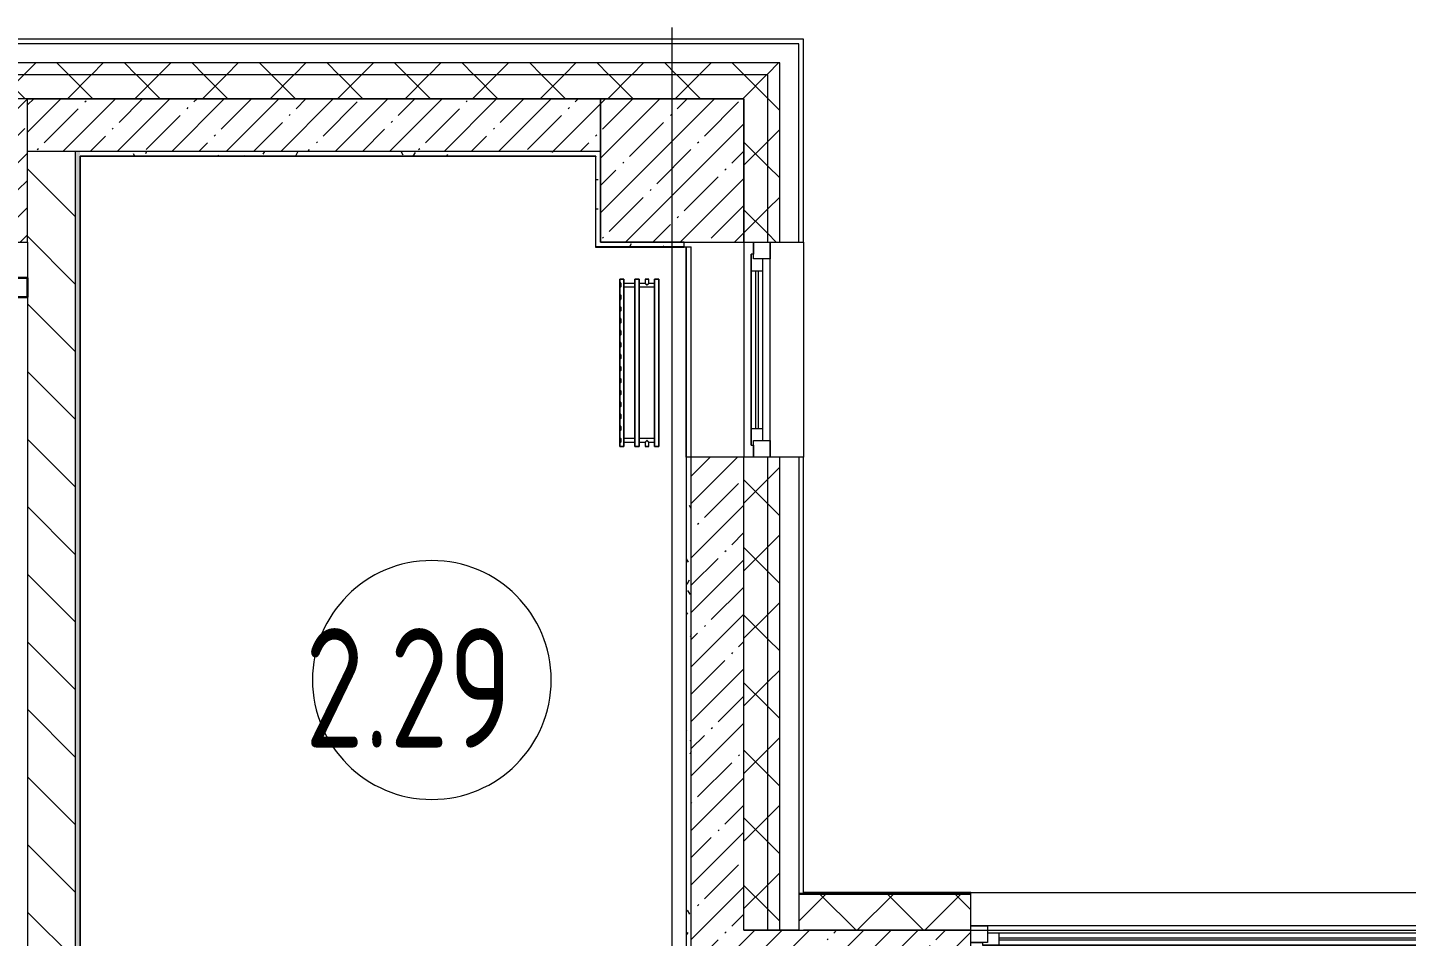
# Model space of a CAD drawing. Header units: millimetres. Extents: x -1113 to 415037, y -3642 to 354837.
# Drawn here: x 179382 to 185157, y 23594 to 27398 of the extents above; entities that cross this region are included whole.
import ezdxf

# ---------------------------------------------------------------- set-up
doc = ezdxf.new("R2010")
doc.units = ezdxf.units.MM
for name, color, linetype, lineweight in [('A-AREA-IDEN', 7, 'Continuous', 9), ('A-GLAZ', 7, 'Continuous', 9), ('A-GLAZ-1', 7, 'Continuous', 5), ('A-WALL', 7, 'Continuous', 5), ('A-WALL-2', 7, 'Continuous', 30), ('I-WALL', 7, 'Continuous', 5), ('S-COLS', 7, 'Continuous', 9), ('S-COLS-1', 7, 'Continuous', 5), ('Оси', 7, 'Continuous', 9)]:
    doc.layers.add(name, color=color, linetype=linetype, lineweight=lineweight)
for name, color, linetype, lineweight, true_color in [('A-WALL-1', 9, 'Continuous', 5, 0x808080), ('A-WALL-FNSH-1', 9, 'Continuous', 5, 0x808080), ('M-EQPM-1', 7, 'Continuous', 9, 0xb2b2b2)]:
    doc.layers.add(name, color=color, linetype=linetype, lineweight=lineweight, true_color=true_color)
doc.styles.add('СПДС', font='ГОСТ тип А.ttf', dxfattribs={"width": 0.9})
pattern_1 = [(45, (148772.12, -1e-08), (-141.42136, 141.42136), []), (135, (148772.12, -1e-08), (-141.42136, -141.42136), [])]
pattern_2 = [(45, (148772.12, -1e-08), (-114.04925, 114.04925), []), (45, (148886.17, -1e-08), (-114.04925, 114.04925), [201.612, -40.322, 6.706, -33.617])]
pattern_3 = [(0, (148772.123, -1e-08), (243.84, 60.96), [20.117, -162.763, 20.117, -162.763, -975.36]), (0, (148772.123, -1e-08), (243.84, 60.96), [-365.76, 20.117, -345.643, 20.117, -162.763, -426.72]), (0, (148772.123, -1e-08), (243.84, 60.96), [-914.4, 20.117, -101.803, 20.117, -284.683]), (120, (148863.563, 30.48), (-174.71291, 180.691634), [20.117, -162.763, 20.117, -162.763, -975.36]), (120, (148863.563, 30.48), (-174.71291, 180.691634), [-365.76, 20.117, -345.643, 20.117, -162.763, -426.72]), (120, (148863.563, 30.48), (-174.71291, 180.691634), [-914.4, 20.117, -101.803, 20.117, -284.683]), (240, (148894.043, 152.4), (-69.12709, -241.651634), [20.117, -162.763, 20.117, -162.763, -975.36]), (240, (148894.043, 152.4), (-69.12709, -241.651634), [-365.76, 20.117, -345.643, 20.117, -162.763, -426.72]), (240, (148894.043, 152.4), (-69.12709, -241.651634), [-914.4, 20.117, -101.803, 20.117, -284.683])]

# ---------------------------------------------------------------- blocks, each defined once
blk = doc.blocks.new('BSC_Колонна _Прямоугольная - 600х600-V331-Объем проектирования 2 этажа')
at = {"layer": 'S-COLS-1'}
h = blk.add_hatch(dxfattribs=at)
h.set_pattern_fill('FP_80', color=256, style=0, pattern_type=2)
h.set_pattern_definition([(45, (-30310, -26800), (-114.04925, 114.04925), []), (45, (-30195.95, -26800), (-114.04925, 114.04925), [201.613, -40.323, 6.706, -33.617])])
h.paths.add_polyline_path([(156.9, -300), (300, -300), (300, 300), (-300, 300), (-300, -300), (150, -300)])
for p, q in [((300, 300), (-300, 300)), ((-300, 300), (-300, -300)), ((300, -300), (300, 300)), ((-300, -300), (300, -300))]:
    blk.add_line(p, q, dxfattribs=at)
blk = doc.blocks.new('120_Окно_СКБ_2Ст - 120_Окно_СКБ_2Ст 3100х2500 _мал_створка слева_ 2-V362-Объем проектирования 2 этажа')
at = {"layer": 'A-GLAZ'}
for p, q in [((-1550, -127), (-1550, -57)), ((-1550, -57), (-1480, -57)), ((-1480, -57), (-1480, -127)), ((650, -127), (650, -57)), ((650, -57), (720, -57)), ((720, -57), (720, -127)), ((1480, -127), (1480, -57)), ((1480, -57), (1550, -57)), ((1550, -57), (1550, -127)), ((650, -87), (-1480, -87)), ((-1480, -87), (-1480, -127)), ((-1430, -137), (-1430, -87)), ((600, -137), (600, -87)), ((650, -127), (650, -87)), ((1480, -87), (720, -87)), ((720, -87), (720, -127)), ((770, -137), (770, -87)), ((1430, -137), (1430, -87)), ((1480, -127), (1480, -87)), ((-1480, -127), (-1550, -127)), ((-1480, -127), (-1500, -127)), ((-1500, -127), (-1500, -137)), ((-1500, -137), (670, -137)), ((670, -137), (-1500, -137)), ((720, -127), (650, -127)), ((670, -127), (650, -127)), ((670, -137), (670, -127)), ((720, -127), (700, -127)), ((700, -127), (700, -137)), ((700, -137), (1500, -137)), ((1500, -137), (700, -137)), ((1550, -127), (1480, -127)), ((1500, -127), (1480, -127)), ((1500, -137), (1500, -127))]:
    blk.add_line(p, q, dxfattribs=at)
at = {"layer": 'A-GLAZ-1'}
for p, q in [((1550, -57), (-1550, -57)), ((-1430, -107), (600, -107)), ((770, -107), (1430, -107)), ((-1549.8, -127), (-1500, -127)), ((600, -117), (-1430, -117)), ((670, -127), (700, -127)), ((1430, -117), (770, -117)), ((1500, -127), (1530, -127))]:
    blk.add_line(p, q, dxfattribs=at)
blk = doc.blocks.new('120_Окно_СКБ_1Ст - 120_Окно_СКБ_1Ст 900х2500_h_-V363-Объем проектирования 2 этажа')
at = {"layer": 'A-GLAZ'}
for p, q in [((-450, -75), (-450, -5)), ((-450, -5), (-380, -5)), ((-380, -5), (-380, -75)), ((380, -35), (-380, -35)), ((-380, -35), (-380, -75)), ((-330, -85), (-330, -35)), ((330, -85), (330, -35)), ((380, -75), (380, -5)), ((380, -5), (450, -5)), ((380, -75), (380, -35)), ((450, -5), (450, -75)), ((-380, -75), (-450, -75)), ((-380, -75), (-400, -75)), ((-400, -75), (-400, -85)), ((-400, -85), (400, -85)), ((400, -85), (-400, -85)), ((450, -75), (380, -75)), ((400, -75), (380, -75)), ((400, -85), (400, -75))]:
    blk.add_line(p, q, dxfattribs=at)
at = {"layer": 'A-GLAZ-1'}
for p, q in [((450, -5), (-450, -5)), ((-330, -55), (330, -55)), ((-450, -75), (-400, -75)), ((330, -65), (-330, -65)), ((400, -75), (450, -75))]:
    blk.add_line(p, q, dxfattribs=at)
blk = doc.blocks.new('radiator_prado_classic_z_tip_30_po exemplyaru - Classic Z Тип 30-500-30677900-Объем проектирования 2 этажа')
at = {"layer": 'M-EQPM-1'}
for p, q in [((0, 228), (0, 210)), ((700, 228), (0, 228)), ((0, 210), (0, 228)), ((0, 228), (12.5, 228)), ((0, 210), (700, 210)), ((17.8, 210), (0, 210)), ((12.5, 228), (37.5, 228)), ((37.5, 228), (12.5, 228)), ((12.5, 228), (37.5, 228)), ((12.5, 228), (17.5, 223)), ((12.5, 228), (17.5, 223)), ((32.5, 223), (17.5, 223)), ((17.5, 223), (32.5, 223)), ((17.5, 210), (17.5, 164)), ((17.5, 210), (17.5, 164)), ((17.8, 210), (17.5, 210)), ((17.5, 210), (17.8, 210)), ((17.8, 210), (17.5, 210)), ((17.5, 210), (28.7, 210)), ((32.2, 210), (17.8, 210)), ((17.8, 210), (18.5, 210)), ((19.7, 210), (17.8, 210)), ((18.5, 210), (21.2, 210)), ((21.2, 210), (19.7, 210)), ((21.2, 210), (25, 210)), ((32.2, 210), (21.2, 210)), ((25, 210), (32.2, 210)), ((28.7, 210), (32.5, 210)), ((32.5, 210), (32.2, 210)), ((32.2, 210), (32.5, 210)), ((32.5, 210), (32.2, 210)), ((667.8, 210), (32.2, 210)), ((32.5, 223), (37.5, 228)), ((37.5, 228), (32.5, 223)), ((32.5, 164), (32.5, 210)), ((32.5, 164), (32.5, 210)), ((37.5, 228), (62.5, 228)), ((62.5, 228), (87.5, 228)), ((87.5, 228), (62.5, 228)), ((62.5, 228), (87.5, 228)), ((62.5, 228), (67.5, 223)), ((62.5, 228), (67.5, 223)), ((82.5, 223), (67.5, 223)), ((67.5, 223), (82.5, 223)), ((82.5, 223), (87.5, 228)), ((87.5, 228), (82.5, 223)), ((87.5, 228), (112.5, 228)), ((112.5, 228), (137.5, 228)), ((137.5, 228), (112.5, 228)), ((112.5, 228), (137.5, 228)), ((112.5, 228), (117.5, 223)), ((112.5, 228), (117.5, 223)), ((132.5, 223), (117.5, 223)), ((117.5, 223), (132.5, 223)), ((132.5, 223), (137.5, 228)), ((137.5, 228), (132.5, 223)), ((137.5, 228), (162.5, 228)), ((162.5, 228), (187.5, 228)), ((187.5, 228), (162.5, 228)), ((162.5, 228), (187.5, 228)), ((162.5, 228), (167.5, 223)), ((162.5, 228), (167.5, 223)), ((182.5, 223), (167.5, 223)), ((167.5, 223), (182.5, 223)), ((182.5, 223), (187.5, 228)), ((187.5, 228), (182.5, 223)), ((187.5, 228), (212.5, 228)), ((212.5, 228), (237.5, 228)), ((237.5, 228), (212.5, 228)), ((212.5, 228), (237.5, 228)), ((212.5, 228), (217.5, 223)), ((212.5, 228), (217.5, 223)), ((232.5, 223), (217.5, 223)), ((217.5, 223), (232.5, 223)), ((232.5, 223), (237.5, 228)), ((237.5, 228), (232.5, 223)), ((237.5, 228), (262.5, 228)), ((262.5, 228), (287.5, 228)), ((287.5, 228), (262.5, 228)), ((262.5, 228), (287.5, 228)), ((262.5, 228), (267.5, 223)), ((262.5, 228), (267.5, 223)), ((282.5, 223), (267.5, 223)), ((267.5, 223), (282.5, 223)), ((282.5, 223), (287.5, 228)), ((287.5, 228), (282.5, 223)), ((287.5, 228), (312.5, 228)), ((312.5, 228), (337.5, 228)), ((337.5, 228), (312.5, 228)), ((312.5, 228), (337.5, 228)), ((312.5, 228), (317.5, 223)), ((312.5, 228), (317.5, 223)), ((332.5, 223), (317.5, 223)), ((317.5, 223), (332.5, 223)), ((332.5, 223), (337.5, 228)), ((337.5, 228), (332.5, 223)), ((337.5, 228), (362.5, 228)), ((362.5, 228), (387.5, 228)), ((387.5, 228), (362.5, 228)), ((362.5, 228), (387.5, 228)), ((362.5, 228), (367.5, 223)), ((362.5, 228), (367.5, 223)), ((382.5, 223), (367.5, 223)), ((367.5, 223), (382.5, 223)), ((382.5, 223), (387.5, 228)), ((387.5, 228), (382.5, 223)), ((387.5, 228), (412.5, 228)), ((412.5, 228), (437.5, 228)), ((437.5, 228), (412.5, 228)), ((412.5, 228), (437.5, 228)), ((412.5, 228), (417.5, 223)), ((412.5, 228), (417.5, 223)), ((432.5, 223), (417.5, 223)), ((417.5, 223), (432.5, 223)), ((432.5, 223), (437.5, 228)), ((437.5, 228), (432.5, 223)), ((437.5, 228), (462.5, 228)), ((462.5, 228), (487.5, 228)), ((487.5, 228), (462.5, 228)), ((462.5, 228), (487.5, 228)), ((462.5, 228), (467.5, 223)), ((462.5, 228), (467.5, 223)), ((482.5, 223), (467.5, 223)), ((467.5, 223), (482.5, 223)), ((482.5, 223), (487.5, 228)), ((487.5, 228), (482.5, 223)), ((487.5, 228), (512.5, 228)), ((512.5, 228), (537.5, 228)), ((537.5, 228), (512.5, 228)), ((512.5, 228), (537.5, 228)), ((512.5, 228), (517.5, 223)), ((512.5, 228), (517.5, 223)), ((532.5, 223), (517.5, 223)), ((517.5, 223), (532.5, 223)), ((532.5, 223), (537.5, 228)), ((537.5, 228), (532.5, 223)), ((537.5, 228), (562.5, 228)), ((562.5, 228), (587.5, 228)), ((587.5, 228), (562.5, 228)), ((562.5, 228), (587.5, 228)), ((562.5, 228), (567.5, 223)), ((562.5, 228), (567.5, 223)), ((582.5, 223), (567.5, 223)), ((567.5, 223), (582.5, 223)), ((582.5, 223), (587.5, 228)), ((587.5, 228), (582.5, 223)), ((588.4, 228), (612.5, 228)), ((612.5, 228), (637.5, 228)), ((637.5, 228), (612.5, 228)), ((612.5, 228), (637.5, 228)), ((612.5, 228), (617.5, 223)), ((617.5, 223), (612.5, 228)), ((632.5, 223), (617.5, 223)), ((617.5, 223), (632.5, 223)), ((632.5, 223), (637.5, 228)), ((637.5, 228), (632.5, 223)), ((637.5, 228), (662.5, 228)), ((662.5, 228), (687.5, 228)), ((687.5, 228), (662.5, 228)), ((662.5, 228), (687.5, 228)), ((662.5, 228), (667.5, 223)), ((662.5, 228), (667.5, 223)), ((682.5, 223), (667.5, 223)), ((667.5, 223), (682.5, 223)), ((667.5, 210), (667.5, 164)), ((667.5, 210), (667.5, 164)), ((667.8, 210), (667.5, 210)), ((667.5, 210), (668.5, 210)), ((667.8, 210), (667.5, 210)), ((667.5, 210), (667.8, 210)), ((678.7, 210), (667.8, 210)), ((682.2, 210), (667.8, 210)), ((667.8, 210), (669.7, 210)), ((668.5, 210), (682.5, 210)), ((669.7, 210), (673.1, 210)), ((673.1, 210), (676.9, 210)), ((676.9, 210), (682.2, 210)), ((681.5, 210), (678.7, 210)), ((682.2, 210), (681.5, 210)), ((682.5, 210), (682.2, 210)), ((682.5, 210), (682.2, 210)), ((682.2, 210), (682.5, 210)), ((700, 210), (682.2, 210)), ((682.5, 223), (687.5, 228)), ((687.5, 228), (682.5, 223)), ((682.5, 164), (682.5, 210)), ((682.5, 164), (682.5, 210)), ((687.5, 228), (700, 228)), ((700, 210), (700, 228)), ((700, 228), (700, 210)), ((700, 164), (0, 164)), ((0, 164), (0, 146)), ((0, 146), (0, 164)), ((0, 164), (17.8, 164)), ((0, 146), (700, 146)), ((18.5, 146), (0, 146)), ((17.5, 121.5), (0, 121.5)), ((17.5, 121.5), (0, 121.5)), ((0, 121.5), (0, 120.5)), ((0, 106.5), (0, 121.5)), ((0, 120.5), (0, 107.5)), ((0, 120.5), (0, 119.3)), ((0, 114), (0, 120.5)), ((0, 120.5), (0, 120.5)), ((0, 119.3), (0, 117.8)), ((0, 117.8), (0, 114)), ((17.8, 164), (17.5, 164)), ((17.5, 164), (17.8, 164)), ((17.8, 164), (17.5, 164)), ((17.5, 164), (28.7, 164)), ((17.5, 146), (17.5, 121.5)), ((17.5, 146), (17.5, 121.5)), ((17.5, 146), (18.5, 146)), ((18.5, 146), (17.5, 146)), ((17.5, 146), (18.5, 146)), ((25, 146), (17.5, 146)), ((32.2, 164), (17.8, 164)), ((17.8, 164), (30.3, 164)), ((18.5, 164), (17.8, 164)), ((21.2, 164), (18.5, 164)), ((18.5, 146), (32.2, 146)), ((28.7, 146), (18.5, 146)), ((18.5, 146), (32.2, 146)), ((25, 164), (21.2, 164)), ((32.2, 164), (25, 164)), ((28.7, 146), (25, 146)), ((31.5, 146), (28.7, 146)), ((28.7, 164), (31.5, 164)), ((32.5, 146), (28.7, 146)), ((30.3, 164), (32.2, 164)), ((31.5, 164), (32.5, 164)), ((32.2, 146), (31.5, 146)), ((32.5, 164), (32.2, 164)), ((32.2, 164), (32.5, 164)), ((32.5, 164), (32.2, 164)), ((32.2, 164), (667.8, 164)), ((32.2, 146), (32.5, 146)), ((32.5, 146), (32.2, 146)), ((32.2, 146), (32.5, 146)), ((667.8, 146), (32.2, 146)), ((32.5, 82), (32.5, 146)), ((32.5, 82), (32.5, 146)), ((667.8, 164), (667.5, 164)), ((667.5, 164), (668.5, 164)), ((667.8, 164), (667.5, 164)), ((667.5, 164), (667.8, 164)), ((667.5, 146), (667.5, 82)), ((667.5, 146), (667.5, 82)), ((667.5, 146), (667.8, 146)), ((676.9, 146), (667.5, 146)), ((667.5, 146), (667.8, 146)), ((667.8, 146), (667.5, 146)), ((671.2, 164), (667.8, 164)), ((682.2, 164), (667.8, 164)), ((667.8, 164), (668.5, 164)), ((667.8, 146), (681.5, 146)), ((667.8, 146), (681.5, 146)), ((668.5, 146), (667.8, 146)), ((668.5, 164), (671.2, 164)), ((668.5, 164), (682.2, 164)), ((669.7, 146), (668.5, 146)), ((671.2, 146), (669.7, 146)), ((682.2, 164), (671.2, 164)), ((671.2, 164), (682.5, 164)), ((673.1, 146), (671.2, 146)), ((675, 146), (673.1, 146)), ((676.9, 146), (675, 146)), ((682.5, 146), (676.9, 146)), ((678.7, 146), (676.9, 146)), ((681.5, 146), (678.7, 146)), ((681.5, 146), (682.2, 146)), ((681.5, 146), (682.5, 146)), ((682.5, 146), (681.5, 146)), ((700, 146), (681.5, 146)), ((682.5, 164), (682.2, 164)), ((682.5, 164), (682.2, 164)), ((682.2, 164), (682.5, 164)), ((682.2, 164), (700, 164)), ((682.2, 146), (682.5, 146)), ((682.5, 121.5), (682.5, 146)), ((682.5, 121.5), (682.5, 146)), ((700, 121.5), (682.5, 121.5)), ((700, 121.5), (682.5, 121.5)), ((700, 146), (700, 164)), ((700, 164), (700, 146)), ((700, 121.5), (700, 106.5)), ((700, 120.5), (700, 121.5)), ((700, 121.5), (700, 120.5)), ((700, 120.5), (700, 121.5)), ((700, 110.3), (700, 120.5)), ((700, 120.5), (700, 107.5)), ((700, 112.1), (700, 120.5)), ((0, 114), (0, 110.3)), ((0, 107.5), (0, 114)), ((0, 110.3), (0, 108.7)), ((0, 108.7), (0, 107.5)), ((0, 107.5), (0, 106.5)), ((0, 107.5), (0, 107.5)), ((0, 106.5), (17.5, 106.5)), ((0, 106.5), (17.5, 106.5)), ((700, 82), (0, 82)), ((0, 82), (0, 64)), ((0, 64), (0, 82)), ((0, 82), (18.5, 82)), ((700, 64), (0, 64)), ((0, 64), (700, 64)), ((17.5, 106.5), (17.5, 82)), ((17.5, 106.5), (17.5, 82)), ((18.5, 82), (17.5, 82)), ((17.5, 82), (18.5, 82)), ((18.5, 82), (17.5, 82)), ((17.5, 82), (26.9, 82)), ((32.2, 82), (18.5, 82)), ((18.5, 82), (19.7, 82)), ((19.7, 82), (18.5, 82)), ((19.7, 82), (32.2, 82)), ((32.2, 82), (19.7, 82)), ((26.9, 82), (32.5, 82)), ((32.5, 82), (32.2, 82)), ((32.2, 82), (32.5, 82)), ((32.5, 82), (32.2, 82)), ((32.2, 82), (667.8, 82)), ((667.8, 82), (667.5, 82)), ((667.5, 82), (668.5, 82)), ((667.8, 82), (667.5, 82)), ((667.5, 82), (667.8, 82)), ((681.5, 82), (667.8, 82)), ((681.5, 82), (667.8, 82)), ((667.8, 82), (668.5, 82)), ((668.5, 82), (682.5, 82)), ((668.5, 82), (671.2, 82)), ((671.2, 82), (673.1, 82)), ((673.1, 82), (681.5, 82)), ((682.5, 82), (681.5, 82)), ((682.2, 82), (681.5, 82)), ((681.5, 82), (682.5, 82)), ((681.5, 82), (700, 82)), ((682.5, 82), (682.2, 82)), ((682.5, 82), (682.5, 106.5)), ((682.5, 106.5), (700, 106.5)), ((682.5, 82), (682.5, 106.5)), ((682.5, 106.5), (700, 106.5)), ((700, 108.7), (700, 112.1)), ((700, 107.5), (700, 110.3)), ((700, 107.5), (700, 108.7)), ((700, 106.5), (700, 107.5)), ((700, 107.5), (700, 106.5)), ((700, 106.5), (700, 107.5)), ((700, 64), (700, 82)), ((700, 82), (700, 64))]:
    blk.add_line(p, q, dxfattribs=at)
for points, knots in [([(18.5, 120.5), (18.4, 120.6), (18.3, 120.7), (18.1, 120.9), (17.9, 121.1), (17.8, 121.2), (17.7, 121.3), (17.5, 121.5), (17.5, 121.5), (17.5, 121.5)], [0.7142857, 0.7142857, 0.7142857, 0.7142857, 0.75, 0.7857143, 0.8214286, 0.8571429, 0.8928571, 0.9285714, 1, 1, 1, 1]), ([(17.5, 121.5), (17.5, 121.5), (17.5, 121.5), (17.7, 121.3), (17.8, 121.2), (17.9, 121.1), (18.1, 120.9), (18.3, 120.7), (18.4, 120.6), (18.5, 120.5)], [0, 0, 0, 0, 0.0714286, 0.1071429, 0.1428571, 0.1785714, 0.2142857, 0.25, 0.2857143, 0.2857143, 0.2857143, 0.2857143]), ([(17.5, 121.5), (17.5, 121.5), (17.5, 121.5), (17.7, 121.3), (17.8, 121.2), (17.9, 121.1), (18.1, 120.9), (18.3, 120.7), (18.4, 120.6), (18.5, 120.5)], [0, 0, 0, 0, 0.0714286, 0.1071429, 0.1428571, 0.1785714, 0.2142857, 0.25, 0.2857143, 0.2857143, 0.2857143, 0.2857143]), ([(25, 114), (24.5, 114.5), (23.6, 115.4), (22.4, 116.6), (21.6, 117.4), (21.1, 117.9), (20.8, 118.2), (20.5, 118.5), (20.2, 118.8), (19.8, 119.1), (19.6, 119.4), (19.3, 119.7), (19, 120), (18.7, 120.3), (18.5, 120.5), (18.3, 120.7), (18.1, 120.9), (17.9, 121.1), (17.8, 121.2), (17.7, 121.3), (17.5, 121.5), (17.5, 121.5), (17.5, 121.5)], [0, 0, 0, 0, 0.142857, 0.285714, 0.357143, 0.392857, 0.428571, 0.464286, 0.5, 0.535714, 0.571429, 0.607143, 0.642857, 0.678571, 0.714286, 0.75, 0.785714, 0.821429, 0.857143, 0.892857, 0.928571, 1, 1, 1, 1]), ([(22.1, 116.9), (21.9, 117.1), (21.6, 117.4), (21.1, 117.9), (20.8, 118.2), (20.5, 118.5), (20.2, 118.8), (19.9, 119.2), (19.7, 119.3), (19.6, 119.4)], [0.2857143, 0.2857143, 0.2857143, 0.2857143, 0.3571429, 0.3928571, 0.4285714, 0.4642857, 0.5, 0.5357143, 0.5714286, 0.5714286, 0.5714286, 0.5714286]), ([(19.6, 119.4), (19.7, 119.3), (19.9, 119.2), (20.3, 118.7), (20.7, 118.3), (21.1, 117.9), (21.6, 117.4), (21.9, 117.1), (22.1, 116.9)], [0.4285714, 0.4285714, 0.4285714, 0.4285714, 0.4642857, 0.5, 0.5714286, 0.6071429, 0.6428571, 0.7142857, 0.7142857, 0.7142857, 0.7142857]), ([(19.6, 119.4), (19.7, 119.3), (19.8, 119.1), (20.3, 118.7), (20.6, 118.4), (20.8, 118.2)], [0.4285714, 0.4285714, 0.4285714, 0.4285714, 0.4642857, 0.5, 0.5714286, 0.5714286, 0.5714286, 0.5714286]), ([(20.8, 118.2), (20.9, 118.1), (21.1, 117.9), (21.6, 117.4), (21.9, 117.1), (22.1, 116.9)], [0.5714286, 0.5714286, 0.5714286, 0.5714286, 0.6071429, 0.6428571, 0.7142857, 0.7142857, 0.7142857, 0.7142857]), ([(675, 114), (675.5, 114.5), (676.4, 115.4), (677.6, 116.6), (678.4, 117.4), (678.9, 117.9), (679.2, 118.2), (679.5, 118.5), (679.8, 118.8), (680.1, 119.2), (680.4, 119.4), (680.7, 119.7), (681, 120), (681.3, 120.3), (681.5, 120.5), (681.7, 120.7), (681.9, 120.9), (682.1, 121.1), (682.2, 121.2), (682.3, 121.3), (682.5, 121.5), (682.5, 121.5), (682.5, 121.5)], [0, 0, 0, 0, 0.142857, 0.285714, 0.357143, 0.392857, 0.428571, 0.464286, 0.5, 0.535714, 0.571429, 0.607143, 0.642857, 0.678571, 0.714286, 0.75, 0.785714, 0.821429, 0.857143, 0.892857, 0.928571, 1, 1, 1, 1]), ([(680.4, 119.4), (680.3, 119.3), (680.1, 119.2), (679.7, 118.7), (679.3, 118.3), (678.9, 117.9), (678.4, 117.4), (678.1, 117.1), (677.9, 116.9)], [0.4285714, 0.4285714, 0.4285714, 0.4285714, 0.4642857, 0.5, 0.5714286, 0.6071429, 0.6428571, 0.7142857, 0.7142857, 0.7142857, 0.7142857]), ([(680.4, 119.4), (680.3, 119.3), (680.1, 119.2), (679.7, 118.7), (679.3, 118.3), (678.9, 117.9), (678.4, 117.4), (678.1, 117.1), (677.9, 116.9)], [0.4285714, 0.4285714, 0.4285714, 0.4285714, 0.4642857, 0.5, 0.5714286, 0.6071429, 0.6428571, 0.7142857, 0.7142857, 0.7142857, 0.7142857]), ([(677.9, 116.9), (678.1, 117.1), (678.4, 117.4), (678.9, 117.9), (679.2, 118.2), (679.5, 118.5), (679.8, 118.8), (680.1, 119.2), (680.3, 119.3), (680.4, 119.4)], [0.2857143, 0.2857143, 0.2857143, 0.2857143, 0.3571429, 0.3928571, 0.4285714, 0.4642857, 0.5, 0.5357143, 0.5714286, 0.5714286, 0.5714286, 0.5714286]), ([(682.5, 121.5), (682.5, 121.5), (682.5, 121.5), (682.3, 121.3), (682.2, 121.2), (682.1, 121.1), (681.9, 120.9), (681.7, 120.7), (681.6, 120.6), (681.5, 120.5)], [0, 0, 0, 0, 0.0714286, 0.1071429, 0.1428571, 0.1785714, 0.2142857, 0.25, 0.2857143, 0.2857143, 0.2857143, 0.2857143]), ([(682.5, 121.5), (682.5, 121.5), (682.5, 121.5), (682.3, 121.3), (682.2, 121.2), (682.1, 121.1), (681.9, 120.9), (681.7, 120.7), (681.6, 120.6), (681.5, 120.5)], [0, 0, 0, 0, 0.0714286, 0.1071429, 0.1428571, 0.1785714, 0.2142857, 0.25, 0.2857143, 0.2857143, 0.2857143, 0.2857143]), ([(681.5, 120.5), (681.6, 120.6), (681.7, 120.7), (681.9, 120.9), (682.1, 121.1), (682.2, 121.2), (682.3, 121.3), (682.5, 121.5), (682.5, 121.5), (682.5, 121.5)], [0.7142857, 0.7142857, 0.7142857, 0.7142857, 0.75, 0.7857143, 0.8214286, 0.8571429, 0.8928571, 0.9285714, 1, 1, 1, 1]), ([(17.5, 106.5), (17.5, 106.5), (17.5, 106.5), (17.7, 106.7), (17.8, 106.8), (17.9, 106.9), (18.1, 107.1), (18.3, 107.3), (18.5, 107.5), (18.7, 107.7), (19, 108), (19.3, 108.3), (19.6, 108.6), (19.8, 108.9), (20.3, 109.3), (20.7, 109.7), (21.1, 110.1), (21.6, 110.6), (22.4, 111.4), (23.6, 112.6), (24.5, 113.5), (25, 114)], [0, 0, 0, 0, 0.071429, 0.107143, 0.142857, 0.178571, 0.214286, 0.25, 0.285714, 0.321429, 0.357143, 0.392857, 0.428571, 0.464286, 0.5, 0.571429, 0.607143, 0.642857, 0.714286, 0.857143, 1, 1, 1, 1]), ([(17.5, 106.5), (17.5, 106.5), (17.5, 106.5), (17.7, 106.7), (17.8, 106.8), (17.9, 106.9), (18.1, 107.1), (18.3, 107.3), (18.4, 107.4), (18.5, 107.5)], [0, 0, 0, 0, 0.0714286, 0.1071429, 0.1428571, 0.1785714, 0.2142857, 0.25, 0.2857143, 0.2857143, 0.2857143, 0.2857143]), ([(18.5, 107.5), (18.4, 107.4), (18.3, 107.3), (18.1, 107.1), (17.9, 106.9), (17.8, 106.8), (17.7, 106.7), (17.5, 106.5), (17.5, 106.5), (17.5, 106.5)], [0.7142857, 0.7142857, 0.7142857, 0.7142857, 0.75, 0.7857143, 0.8214286, 0.8571429, 0.8928571, 0.9285714, 1, 1, 1, 1]), ([(18.5, 107.5), (18.4, 107.4), (18.3, 107.3), (18.1, 107.1), (17.9, 106.9), (17.8, 106.8), (17.7, 106.7), (17.5, 106.5), (17.5, 106.5), (17.5, 106.5)], [0.7142857, 0.7142857, 0.7142857, 0.7142857, 0.75, 0.7857143, 0.8214286, 0.8571429, 0.8928571, 0.9285714, 1, 1, 1, 1]), ([(19.6, 108.6), (19.7, 108.7), (19.9, 108.8), (20.3, 109.3), (20.7, 109.7), (21.1, 110.1), (21.6, 110.6), (21.9, 110.9), (22.1, 111.1)], [0.4285714, 0.4285714, 0.4285714, 0.4285714, 0.4642857, 0.5, 0.5714286, 0.6071429, 0.6428571, 0.7142857, 0.7142857, 0.7142857, 0.7142857]), ([(22.1, 111.1), (21.9, 110.9), (21.6, 110.6), (21.1, 110.1), (20.8, 109.8), (20.5, 109.5), (20.2, 109.2), (19.9, 108.8), (19.7, 108.7), (19.6, 108.6)], [0.2857143, 0.2857143, 0.2857143, 0.2857143, 0.3571429, 0.3928571, 0.4285714, 0.4642857, 0.5, 0.5357143, 0.5714286, 0.5714286, 0.5714286, 0.5714286]), ([(22.1, 111.1), (21.9, 110.9), (21.6, 110.6), (21.1, 110.1), (20.8, 109.8), (20.5, 109.5), (20.2, 109.2), (19.8, 108.9), (19.7, 108.7), (19.6, 108.6)], [0.2857143, 0.2857143, 0.2857143, 0.2857143, 0.3571429, 0.3928571, 0.4285714, 0.4642857, 0.5, 0.5357143, 0.5714286, 0.5714286, 0.5714286, 0.5714286]), ([(682.5, 106.5), (682.5, 106.5), (682.5, 106.5), (682.3, 106.7), (682.2, 106.8), (682.1, 106.9), (681.9, 107.1), (681.7, 107.3), (681.5, 107.5), (681.3, 107.7), (681, 108), (680.7, 108.3), (680.4, 108.6), (680.1, 108.8), (679.7, 109.3), (679.3, 109.7), (678.9, 110.1), (678.4, 110.6), (677.6, 111.4), (676.4, 112.6), (675.5, 113.5), (675, 114)], [0, 0, 0, 0, 0.071429, 0.107143, 0.142857, 0.178571, 0.214286, 0.25, 0.285714, 0.321429, 0.357143, 0.392857, 0.428571, 0.464286, 0.5, 0.571429, 0.607143, 0.642857, 0.714286, 0.857143, 1, 1, 1, 1]), ([(677.9, 111.1), (678.1, 110.9), (678.4, 110.6), (678.9, 110.1), (679.2, 109.8), (679.5, 109.5), (679.8, 109.2), (680.1, 108.8), (680.3, 108.7), (680.4, 108.6)], [0.2857143, 0.2857143, 0.2857143, 0.2857143, 0.3571429, 0.3928571, 0.4285714, 0.4642857, 0.5, 0.5357143, 0.5714286, 0.5714286, 0.5714286, 0.5714286]), ([(677.9, 111.1), (678.1, 110.9), (678.4, 110.6), (678.9, 110.1), (679.1, 109.9), (679.2, 109.8)], [0.2857143, 0.2857143, 0.2857143, 0.2857143, 0.3571429, 0.3928571, 0.4285714, 0.4285714, 0.4285714, 0.4285714]), ([(680.4, 108.6), (680.3, 108.7), (680.1, 108.8), (679.7, 109.3), (679.3, 109.7), (678.9, 110.1), (678.4, 110.6), (678.1, 110.9), (677.9, 111.1)], [0.4285714, 0.4285714, 0.4285714, 0.4285714, 0.4642857, 0.5, 0.5714286, 0.6071429, 0.6428571, 0.7142857, 0.7142857, 0.7142857, 0.7142857]), ([(681.5, 107.5), (681.6, 107.4), (681.7, 107.3), (681.9, 107.1), (682.1, 106.9), (682.2, 106.8), (682.3, 106.7), (682.5, 106.5), (682.5, 106.5), (682.5, 106.5)], [0.7142857, 0.7142857, 0.7142857, 0.7142857, 0.75, 0.7857143, 0.8214286, 0.8571429, 0.8928571, 0.9285714, 1, 1, 1, 1]), ([(681.5, 107.5), (681.6, 107.4), (681.7, 107.3), (681.9, 107.1), (682.1, 106.9), (682.2, 106.8), (682.3, 106.7), (682.5, 106.5), (682.5, 106.5), (682.5, 106.5)], [0.7142857, 0.7142857, 0.7142857, 0.7142857, 0.75, 0.7857143, 0.8214286, 0.8571429, 0.8928571, 0.9285714, 1, 1, 1, 1]), ([(682.5, 106.5), (682.5, 106.5), (682.5, 106.5), (682.3, 106.7), (682.2, 106.8), (682.1, 106.9), (681.9, 107.1), (681.7, 107.3), (681.6, 107.4), (681.5, 107.5)], [0, 0, 0, 0, 0.0714286, 0.1071429, 0.1428571, 0.1785714, 0.2142857, 0.25, 0.2857143, 0.2857143, 0.2857143, 0.2857143])]:
    blk.add_open_spline(points, degree=3, knots=knots, dxfattribs=at)
for points in [[(19.6, 119.4), (19.5, 119.5), (19.3, 119.7), (19, 120), (18.7, 120.3), (18.6, 120.4), (18.5, 120.5)], [(18.5, 120.5), (18.6, 120.4), (18.7, 120.3), (19, 120), (19.3, 119.7), (19.5, 119.5), (19.6, 119.4)], [(18.5, 120.5), (18.6, 120.4), (18.7, 120.3), (19, 120), (19.3, 119.7), (19.5, 119.5), (19.6, 119.4)], [(23.6, 115.4), (23.1, 115.9), (22.6, 116.4), (22.1, 116.9)], [(22.1, 116.9), (22.6, 116.4), (23.1, 115.9), (23.6, 115.4)], [(22.1, 116.9), (22.6, 116.4), (23.6, 115.4), (24.5, 114.5), (25, 114)], [(677.9, 116.9), (677.4, 116.4), (676.4, 115.4), (675.5, 114.5), (675, 114)], [(675, 114), (675.5, 114.5), (676.4, 115.4), (677.4, 116.4), (677.9, 116.9)], [(677.9, 116.9), (677.4, 116.4), (676.9, 115.9), (676.4, 115.4)], [(681.5, 120.5), (681.4, 120.4), (681.3, 120.3), (681, 120), (680.7, 119.7), (680.5, 119.5), (680.4, 119.4)], [(681.5, 120.5), (681.4, 120.4), (681.3, 120.3), (681, 120), (680.7, 119.7), (680.5, 119.5), (680.4, 119.4)], [(680.4, 119.4), (680.5, 119.5), (680.7, 119.7), (681, 120), (681.3, 120.3), (681.4, 120.4), (681.5, 120.5)], [(18.5, 107.5), (18.6, 107.6), (18.7, 107.7), (19, 108), (19.3, 108.3), (19.5, 108.5), (19.6, 108.6)], [(19.6, 108.6), (19.5, 108.5), (19.3, 108.3), (19, 108), (18.7, 107.7), (18.6, 107.6), (18.5, 107.5)], [(19.6, 108.6), (19.5, 108.5), (19.3, 108.3), (19, 108), (18.7, 107.7), (18.6, 107.6), (18.5, 107.5)], [(22.1, 111.1), (22.6, 111.6), (23.6, 112.6), (24.5, 113.5), (25, 114)], [(25, 114), (24.5, 113.5), (23.6, 112.6), (22.6, 111.6), (22.1, 111.1)], [(25, 114), (24.5, 113.5), (23.6, 112.6), (22.6, 111.6), (22.1, 111.1)], [(25, 114), (24.5, 114.5), (24, 115), (23.6, 115.4)], [(23.6, 115.4), (24, 115), (24.5, 114.5), (25, 114)], [(676.4, 115.4), (676, 115), (675.5, 114.5), (675, 114)], [(675, 114), (675.5, 113.5), (676.4, 112.6), (677.4, 111.6), (677.9, 111.1)], [(675, 114), (675.5, 113.5), (676, 113), (676.4, 112.6)], [(677.9, 111.1), (677.4, 111.6), (676.4, 112.6), (675.5, 113.5), (675, 114)], [(676.4, 112.6), (676.9, 112.1), (677.4, 111.6), (677.9, 111.1)], [(679.2, 109.8), (679.3, 109.7), (679.5, 109.5), (679.8, 109.2), (680.1, 108.8), (680.3, 108.7), (680.4, 108.6)], [(680.4, 108.6), (680.5, 108.5), (680.7, 108.3), (681, 108), (681.3, 107.7), (681.4, 107.6), (681.5, 107.5)], [(680.4, 108.6), (680.5, 108.5), (680.7, 108.3), (681, 108), (681.3, 107.7), (681.4, 107.6), (681.5, 107.5)], [(681.5, 107.5), (681.4, 107.6), (681.3, 107.7), (681, 108), (680.7, 108.3), (680.5, 108.5), (680.4, 108.6)]]:
    blk.add_open_spline(points, degree=3, dxfattribs=at)
blk = doc.blocks.new('Стены наклон_ амфитеатр1 - Стены наклон_ амфитеатр-33007412-Объем проектирования 2 этажа')
at = {"layer": 'A-WALL-2'}
for p, q in [((30610, 26351.1), (21879, 26351.1)), ((30610, 26270.4), (30610, 26351.1)), ((21879, 26270.4), (30610, 26270.4))]:
    blk.add_line(p, q, dxfattribs=at)
blk = doc.blocks.new('Марка_Помещения - Номер-25198446-Объем проектирования 2 этажа')
at = {"layer": 'A-AREA-IDEN'}
for start, end in [(360, 180), (180, 360)]:
    blk.add_arc((0, 0), 2.5, start, end, dxfattribs=at)

msp = doc.modelspace()

# ---------------------------------------------------------------- hatches: boundary and pattern name
at = {"layer": 'A-WALL'}
h = msp.add_hatch(dxfattribs=at)
h.set_pattern_fill('FP_24', color=256, style=0, pattern_type=2)
h.set_pattern_definition(pattern_1)
h.paths.add_polyline_path([(168382.4, 27200), (182482.1, 27200.7), (182482.1, 27250), (168382.4, 27250)])
h.paths.add_polyline_path([(164807.4, 27200), (165682.4, 27200), (165682.4, 27250), (164782.4, 27250), (164782.4, 27200)])
h.paths.add_polyline_path([(162682.4, 27200), (163882.4, 27200), (163882.4, 27250), (162461.1, 27250), (162461.1, 27200), (162616.2, 27200)])
h.paths.add_polyline_path([(166582.4, 27200), (167482.4, 27200), (167482.4, 27250), (166582.4, 27250)])
h = msp.add_hatch(dxfattribs=at)
h.set_pattern_fill('FP_24', color=256, style=0, pattern_type=2)
h.set_pattern_definition(pattern_1)
h.paths.add_polyline_path([(182482.1, 23620), (182532.1, 23620), (182532.1, 25600), (182482.1, 25600), (182482.1, 23667.1)])
h.paths.add_polyline_path([(182492.1, 26500), (182532.1, 26500), (182532.1, 27250), (182482.1, 27250), (182482.1, 26500)])
h = msp.add_hatch(dxfattribs=at)
h.set_pattern_fill('FP_24', color=256, style=0, pattern_type=2)
h.set_pattern_definition(pattern_1)
h.paths.add_polyline_path([(177882.1, 27100), (182382.1, 27100), (182382.1, 27200), (168382.4, 27200), (168382.4, 27100), (177070.8, 27100)])
h.paths.add_polyline_path([(166582.4, 27100), (167482.4, 27100), (167482.4, 27200), (166582.4, 27200)])
h.paths.add_polyline_path([(164782.4, 27100), (165682.4, 27100), (165682.4, 27200), (164782.4, 27200)])
h.paths.add_polyline_path([(163882.4, 27100), (163882.4, 27200), (162461.1, 27200), (162461.1, 27100), (163532.1, 27100)])
h = msp.add_hatch(dxfattribs=at)
h.set_pattern_fill('FP_24', color=256, style=0, pattern_type=2)
h.set_pattern_definition(pattern_1)
h.paths.add_polyline_path([(182382.1, 23620), (182482.1, 23620), (182482.1, 25600), (182382.1, 25600), (182382.1, 23669.5)])
h.paths.add_polyline_path([(182482.1, 26500), (182482.1, 27200), (182382.1, 27200), (182382.1, 26500)])
h = msp.add_hatch(dxfattribs=at)
h.set_pattern_fill('FP_24', color=256, style=0, pattern_type=2)
h.set_pattern_definition(pattern_1)
h.paths.add_polyline_path([(190932.1, 23620), (190932.1, 23770), (190490.1, 23770), (190490.1, 23620), (190832.1, 23620)])
h.paths.add_polyline_path([(182612.1, 23620), (183332.1, 23620), (183332.1, 23770), (182612.1, 23770), (182612.1, 23626.3)])
h.paths.add_polyline_path([(186432.1, 23620), (188574.1, 23620), (188574.1, 23770), (186432.1, 23770), (186432.1, 23638)])
at = {"layer": 'I-WALL'}
h = msp.add_hatch(dxfattribs=at)
h.set_pattern_fill('FP_1', color=256, style=0, pattern_type=2)
h.set_pattern_definition(pattern_2)
h.paths.add_polyline_path([(181407.3, 26880), (181782.1, 26880), (181782.1, 27100), (179382.1, 27100), (179382.1, 26880), (179961.8, 26880)])
h.paths.add_polyline_path([(171289, 26880), (174582.1, 26880), (174582.1, 27100), (171282.1, 27100), (171282.1, 26880)])
h.paths.add_polyline_path([(175182.1, 26880), (178782.1, 26880), (178782.1, 27100), (175182.1, 27100), (175182.1, 26994.1)])
h = msp.add_hatch(dxfattribs=at)
h.set_pattern_fill('FP_23', color=256, style=0, pattern_type=2)
h.set_pattern_definition([(135, (148772.12, -1e-08), (-141.4214, -141.4214), [])])
h.paths.add_polyline_path([(179382.1, 20790), (179582.1, 20790), (179582.1, 21400), (179382.1, 21400), (179382.1, 21105.5)])
h.paths.add_polyline_path([(179582.1, 23500), (179582.1, 26880), (179382.1, 26880), (179382.1, 23500)])
h = msp.add_hatch(dxfattribs=at)
h.set_pattern_fill('FP_191', color=256, style=0, pattern_type=2)
h.set_pattern_definition(pattern_3)
h.paths.add_polyline_path([(179582.1, 20810), (179602.1, 20812), (179602.1, 26880), (179582.1, 26880), (179582.1, 20811)])
h = msp.add_hatch(dxfattribs=at)
h.set_pattern_fill('FP_191', color=256, style=0, pattern_type=2)
h.set_pattern_definition(pattern_3)
h.paths.add_polyline_path([(181762.1, 26860), (181782.1, 26860), (181782.1, 26880), (179602.2, 26878.6), (179603.1, 26860), (181407.3, 26860)])
h = msp.add_hatch(dxfattribs=at)
h.set_pattern_fill('FP_191', color=256, style=0, pattern_type=2)
h.set_pattern_definition(pattern_3)
h.paths.add_polyline_path([(181768.6, 26480), (181782.1, 26480), (181782.1, 26860), (181762.1, 26859), (181762.1, 26480)])
h = msp.add_hatch(dxfattribs=at)
h.set_pattern_fill('FP_191', color=256, style=0, pattern_type=2)
h.set_pattern_definition(pattern_3)
h.paths.add_polyline_path([(182132.1, 26480), (182130, 26500), (181782.1, 26500), (181782.1, 26480), (182130, 26480)])
h = msp.add_hatch(dxfattribs=at)
h.set_pattern_fill('FP_191', color=256, style=0, pattern_type=2)
h.set_pattern_definition(pattern_3)
h.paths.add_polyline_path([(182162.1, 22620), (182162.1, 25600), (182142.1, 25600), (182142.1, 22620)])
h = msp.add_hatch(dxfattribs=at)
h.set_pattern_fill('FP_1', color=256, style=0, pattern_type=2)
h.set_pattern_definition(pattern_2)
h.paths.add_polyline_path([(182182.1, 22600), (182382.1, 22600), (182382.1, 25600), (182162.1, 25600), (182162.1, 22600)])
h = msp.add_hatch(dxfattribs=at)
h.set_pattern_fill('FP_1', color=256, style=0, pattern_type=2)
h.set_pattern_definition(pattern_2)
h.paths.add_polyline_path([(183332.1, 23400), (183332.1, 23620), (182382.1, 23620), (182382.1, 23400), (182852.7, 23400)])
h.paths.add_polyline_path([(187262.1, 23400), (187262.1, 23620), (186432.1, 23620), (186432.1, 23400), (187189.1, 23400)])
at = {"layer": 'S-COLS-1'}
h = msp.add_hatch(dxfattribs=at)
h.set_pattern_fill('FP_1', color=256, style=0, pattern_type=2)
h.set_pattern_definition(pattern_2)
h.paths.add_polyline_path([(182162.1, 26500), (182382.1, 26500), (182382.1, 27100), (181782.1, 27100), (181782.1, 26500), (182130, 26500)])

# ---------------------------------------------------------------- linework, layer by layer
at = {"layer": 'A-WALL'}
for p, q in [((182612.1, 27330), (168382.4, 27330)), ((182612.1, 26500), (182612.1, 27330)), ((182532.1, 27250), (168382.4, 27250)), ((182532.1, 26500), (182532.1, 27250)), ((182482.1, 27200), (168382.4, 27200)), ((182482.1, 26500), (182482.1, 27200)), ((181782.1, 27100), (179382.1, 27100)), ((182382.1, 27100), (182382.1, 26500)), ((181782.1, 26880), (179382.1, 26880)), ((179602.1, 20810), (179602.1, 26860)), ((181762.1, 26860), (179602.1, 26860)), ((182132.1, 26480), (181782.1, 26480)), ((182632.1, 26500), (182632.1, 25600)), ((182382.1, 23620), (182382.1, 25600)), ((182482.1, 23620), (182482.1, 25600)), ((182532.1, 23620), (182532.1, 25600)), ((182612.1, 25600), (182612.1, 23620)), ((183332.1, 23773), (182612.1, 23773)), ((183332.1, 23770), (182612.1, 23770)), ((182632.1, 23778), (182632.1, 23773)), ((183332.1, 23778), (186432.1, 23778)), ((182382.1, 23620), (188582.1, 23620)), ((183332.1, 23620), (182632.1, 23620))]:
    msp.add_line(p, q, dxfattribs=at)
at = {"layer": 'A-WALL-1'}
for p, q in [((179382.1, 27100), (182382.1, 27100)), ((181782.1, 26500), (181782.1, 27100)), ((179582.1, 26880), (179582.1, 21400)), ((181762.1, 26860), (181762.1, 26859)), ((179382.1, 26500), (179382.1, 23500)), ((182132.1, 26500), (181782.1, 26500)), ((182132.1, 26480), (182132.1, 26500)), ((182382.1, 26500), (182612.1, 26500)), ((182382.1, 26500), (182382.1, 25600)), ((182612.1, 25600), (182142.1, 25600)), ((182162.1, 22600), (182162.1, 25600)), ((183332.1, 23004), (183332.1, 23770)), ((182612.1, 23620), (182382.1, 23620))]:
    msp.add_line(p, q, dxfattribs=at)
at = {"layer": 'A-WALL-FNSH-1'}
for p, q in [((182632.1, 27350), (168382.4, 27350)), ((182632.1, 26500), (182632.1, 27350)), ((179603.1, 20811), (179603.1, 26859)), ((181762.1, 26859), (179603.1, 26859)), ((181761.1, 26859), (181761.1, 26479)), ((181762.1, 26480), (181762.1, 26859)), ((181761.1, 26479), (182132.1, 26479)), ((181782.1, 26480), (181762.1, 26480)), ((182132.1, 26479), (182132.1, 26480)), ((182612.1, 26500), (182632.1, 26500)), ((182141.1, 25600), (182141.1, 22620)), ((182142.1, 25600), (182141.1, 25600)), ((182142.1, 23400), (182142.1, 25600)), ((182632.1, 25600), (182612.1, 25600)), ((182632.1, 23778), (182632.1, 25600)), ((183332.1, 23778), (182632.1, 23778)), ((183332.1, 23770), (183332.1, 23778))]:
    msp.add_line(p, q, dxfattribs=at)
at = {"layer": 'I-WALL'}
for p, q in [((182132.1, 26480), (182162.1, 26480)), ((182141.1, 26479), (182132.1, 26479)), ((182141.1, 25600), (182141.1, 26479)), ((182142.1, 25600), (182142.1, 26479)), ((182162.1, 25600), (182162.1, 26480))]:
    msp.add_line(p, q, dxfattribs=at)
at = {"layer": 'S-COLS'}
msp.add_line((182382.1, 26500), (182382.1, 27100), dxfattribs=at)
at = {"layer": 'S-COLS-1'}
for p, q in [((182382.1, 27100), (181782.1, 27100)), ((181782.1, 27100), (181782.1, 26500)), ((181782.1, 26500), (182382.1, 26500))]:
    msp.add_line(p, q, dxfattribs=at)
at = {"layer": 'Оси'}
msp.add_lwpolyline([(182082.1, -1906.3), (182082.1, 3093.7), (182082.1, 22398.1), (182082.1, 27398.1)], dxfattribs=at)

# ---------------------------------------------------------------- block references
at = {"layer": 'A-AREA-IDEN', "xscale": 199.9999999999999, "yscale": 199.9999999999999, "zscale": 199.9999999999999}
msp.add_blockref('Марка_Помещения - Номер-25198446-Объем проектирования 2 этажа', (181075.2, 24667.3), dxfattribs=at)
at = {"layer": 'A-GLAZ', "color": 3, "rotation": 269.9999999999999}
msp.add_blockref('120_Окно_СКБ_1Ст - 120_Окно_СКБ_1Ст 900х2500_h_-V363-Объем проектирования 2 этажа', (182497.1, 26050), dxfattribs=at)
at = {"layer": 'A-GLAZ', "color": 3}
msp.add_blockref('120_Окно_СКБ_2Ст - 120_Окно_СКБ_2Ст 3100х2500 _мал_створка слева_ 2-V362-Объем проектирования 2 этажа', (184882.1, 23695), dxfattribs=at)
at = {"layer": 'A-WALL'}
msp.add_blockref('Стены наклон_ амфитеатр1 - Стены наклон_ амфитеатр-33007412-Объем проектирования 2 этажа', (148772.1, 0), dxfattribs=at)
at = {"layer": 'M-EQPM-1', "rotation": 89.99999999999957}
msp.add_blockref('radiator_prado_classic_z_tip_30_po exemplyaru - Classic Z Тип 30-500-30677900-Объем проектирования 2 этажа', (182090.1, 25645), dxfattribs=at)
at = {"layer": 'S-COLS'}
msp.add_blockref('BSC_Колонна _Прямоугольная - 600х600-V331-Объем проектирования 2 этажа', (179082.1, 26800), dxfattribs=at)

# ---------------------------------------------------------------- texts
at = {"layer": 'A-AREA-IDEN', "insert": (180543.8, 24884.4), "char_height": 500, "width": 1327.594, "attachment_point": 1, "style": 'СПДС'}
msp.add_mtext('2.29', dxfattribs=at)

doc.saveas('drawing.dxf')
